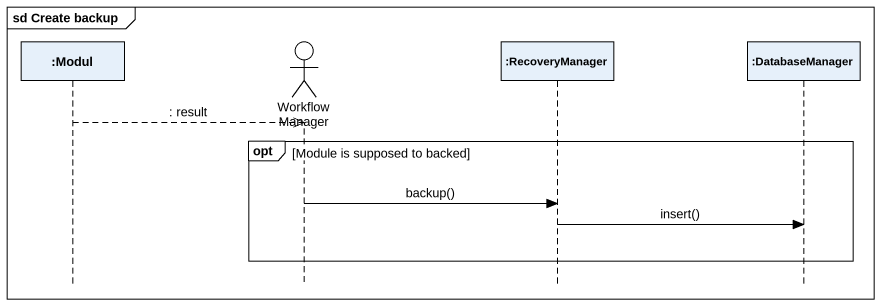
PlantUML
@startuml
mainframe sd Create backup
hide footbox
participant ":Modul" as Modul
actor WorkflowManager
participant ":RecoveryManager" as RecoveryManager
participant ":DatabaseManager" as DatabaseManager

Modul -->> WorkflowManager : : result
opt Module is supposed to backed
  WorkflowManager -> RecoveryManager : backup()
  RecoveryManager -> DatabaseManager : insert()
end
@enduml
